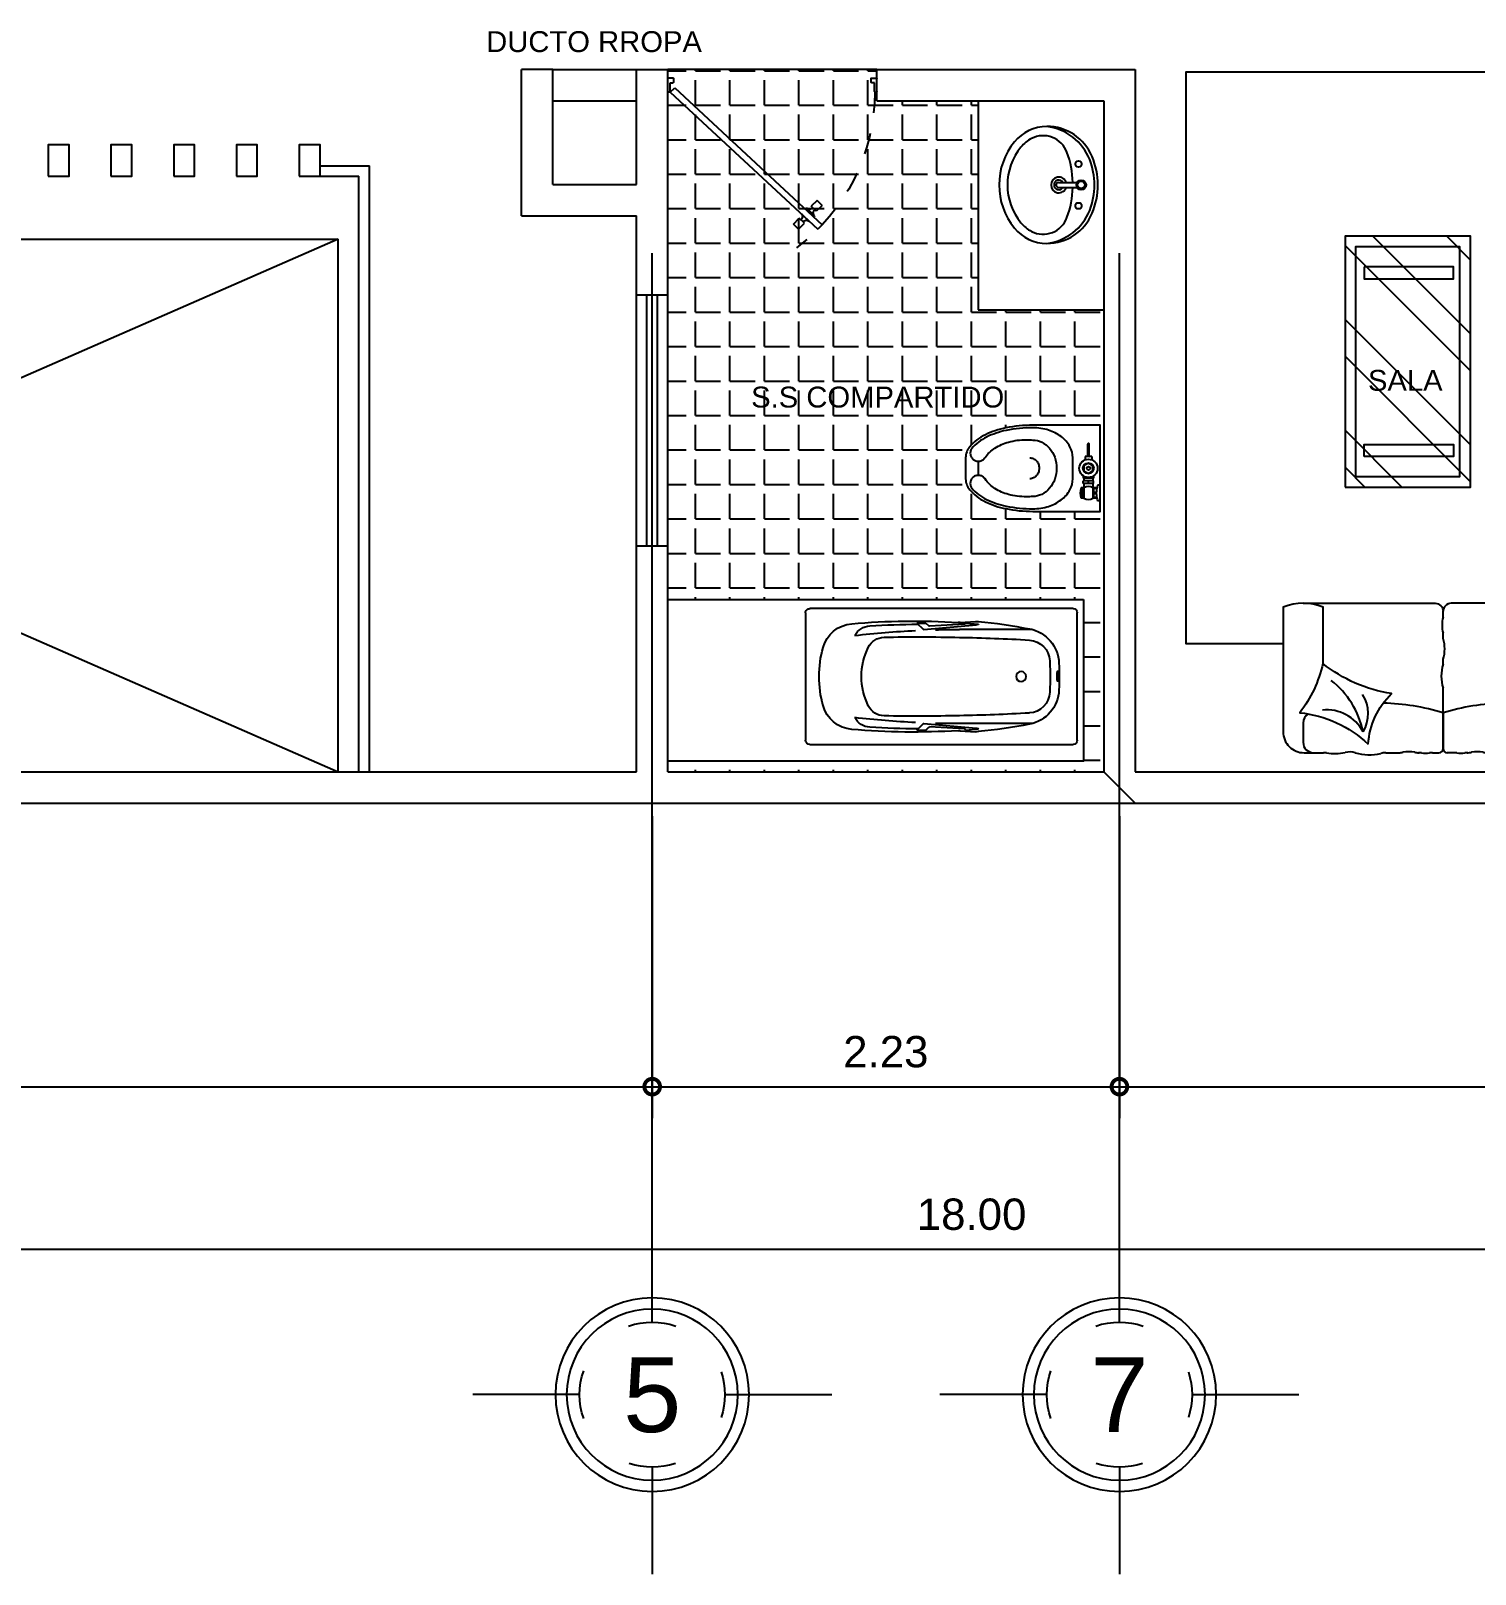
# Model space of a CAD drawing. Header units: inches. Extents: x -370 to 18, y -197 to 199.
# Drawn here: x -281.18 to -274.27, y 101.6 to 108.98 of the extents above; entities that cross this region are included whole.
import ezdxf
from ezdxf.enums import TextEntityAlignment as Align

# ---------------------------------------------------------------- set-up
doc = ezdxf.new("R2010")
doc.units = ezdxf.units.IN
doc.header["$MEASUREMENT"] = 0
doc.header["$PDMODE"] = 34
doc.header["$PDSIZE"] = 0.2
doc.linetypes.add('CENTER2', pattern=[28.575, 19.05, -3.175, 3.175, -3.175])
doc.linetypes.add('RAYITAS', pattern=[0.375, 0.25, -0.125])
for name, color, linetype in [('artefactos', 1, 'Continuous'), ('aux2', 194, 'Continuous'), ('MUEBLES', 7, 'Continuous')]:
    doc.layers.add(name, color=color, linetype=linetype)
doc.styles.get("Standard").update_dxf_attribs({"font": 'arial.ttf'})
doc.linetypes.add('ZIGZAG', pattern='A,0.0001,-0.2,[131,ltypeshp.shx,S=0.2,R=0,X=-0.2,Y=0],-0.4,[131,ltypeshp.shx,S=0.2,R=180,X=0.2,Y=0],-0.2', length=0.8001)
doc.dimstyles.new('E100', dxfattribs={"dimtxt": 0.15, "dimasz": 0.15, "dimexe": 0.15, "dimexo": 0.0625, "dimgap": 0.09, "dimtad": 1, "dimzin": 0, "dimdsep": 46, "dimtxsty": 'Standard', "dimblk": 'DOTSMALL', "dimcen": 0.09, "dimdle": 0.15, "dimclrd": 1, "dimclre": 1, "dimclrt": 2, "dimazin": 0, "dimtfac": 1, "dimtofl": 0, "dimtmove": 1, "dimatfit": 1, "dimldrblk": 'OPEN90', "dimfxl": 1, "dimtolj": 1, "dimtzin": 0, "dimarcsym": 0})

# ---------------------------------------------------------------- blocks, each defined once
blk = doc.blocks.new('BC-P3')
at = {"color": 1}
for p, q in [((-0.352, 0), (0.352, 0)), ((-0.375, -1.477), (-0.375, -0.023)), ((0.375, -0.023), (0.375, -1.477)), ((-0.26, -0.2499), (-0.26, -0.65)), ((0.26, -0.2499), (0.26, -0.65)), ((-0.2989, -0.646), (-0.3045, -0.5624)), ((-0.2953, -0.6154), (-0.2892, -0.5454)), ((-0.2892, -0.5454), (-0.2878, -0.546)), ((-0.2596, -0.8467), (-0.2848, -0.5585)), ((0.2596, -0.8467), (0.2848, -0.5585)), ((0.2892, -0.5454), (0.2878, -0.546)), ((0.2953, -0.6154), (0.2892, -0.5454)), ((0.2989, -0.646), (0.3045, -0.5624)), ((-0.2953, -0.6154), (-0.2899, -0.6208)), ((-0.2893, -0.622), (-0.2783, -0.8155)), ((0.2893, -0.622), (0.2783, -0.8155)), ((0.2953, -0.6154), (0.2899, -0.6208)), ((-0.2953, -0.8354), (-0.28, -0.8201)), ((-0.2953, -0.8854), (-0.2953, -0.8354)), ((-0.2953, -0.8854), (-0.2613, -0.8514)), ((0.2953, -0.8854), (0.2613, -0.8514)), ((0.2953, -0.8354), (0.28, -0.8201)), ((0.2953, -0.8854), (0.2953, -0.8354)), ((0.352, -1.5), (-0.352, -1.5))]:
    blk.add_line(p, q, dxfattribs=at)
blk.add_lwpolyline([(-0.0257, -0.1082, 0.338364), (-0.0251, -0.1089, 0.038384), (-0.0177, -0.1104, 0.0164), (-0.0096, -0.111, 0.011665), (0.0018, -0.1113, 0.011665), (0.0131, -0.111, 0.0164), (0.0212, -0.1104, 0.038384), (0.0287, -0.1089, 0.338364), (0.0293, -0.1082, 0.338364), (0.0287, -0.1074, 0.038384), (0.0212, -0.106, 0.0164), (0.0131, -0.1053, 0.011665), (0.0018, -0.1051, 0.011665), (-0.0096, -0.1053, 0.0164), (-0.0177, -0.106, 0.038384), (-0.0251, -0.1074, 0.338364)], format="xyb", close=True, dxfattribs=at)
blk.add_circle((0, -0.31), 0.0275, dxfattribs=at)
for centre, radius, start, end in [((-0.352, -0.023), 0.023, 90, 180), ((0.352, -0.023), 0.023, 0, 90), ((-0.0667, -0.3012), 0.2, 92.12388, 168.98385), ((-0.0815, -0.2718), 0.12, 92.55385, 176.46704), ((0, -2.1), 1.95, 90, 92.55385), ((0, -2.1), 2, 90, 92.12388), ((0, -2.1), 2, 87.87612, 90), ((0, -2.1), 1.95, 87.44615, 90), ((0.0667, -0.3012), 0.2, 11.01615, 87.87612), ((0.0815, -0.2718), 0.12, 3.53296, 87.44615), ((2.6769, -0.8354), 2.9952, 168.98385, 174.45872), ((7.9619, -0.7684), 8.1788, 176.46704, 179.17039), ((-7.9619, -0.7684), 8.1788, 0.82961, 3.53296), ((-2.6769, -0.8354), 2.9952, 5.54128, 11.01615), ((-0.2047, -0.5558), 0.1, 174.45872, 183.78321), ((-0.2885, -0.5478), 0.002, 12.28041, 69.25291), ((-0.3843, -0.5687), 0.1, 4.12515, 12.28041), ((0.3843, -0.5687), 0.1, 167.71959, 175.87485), ((0.2885, -0.5478), 0.002, 110.74709, 167.71959), ((0.2047, -0.5558), 0.1, 356.21679, 5.54128), ((3.6679, -0.9028), 3.9744, 176.4609, 184.94181), ((-0.3887, -0.6519), 0.09, 356.4609, 3.78321), ((-0.2913, -0.6222), 0.002, 5, 45.7989), ((4.7424, -0.6539), 5.0024, 179.95577, 181.46375), ((8.359, -0.8804), 8.5781, 178.46078, 181.23964), ((-8.359, -0.8804), 8.5781, 358.76036, 1.53922), ((-4.7424, -0.6539), 5.0024, 358.53625, 0.04423), ((0.2913, -0.6222), 0.002, 134.2011, 175), ((-3.6679, -0.9028), 3.9744, 355.05819, 3.5391), ((0.3887, -0.6519), 0.09, 176.21679, 183.5391), ((-0.2843, -0.8159), 0.006, 315, 3.25052), ((-0.2655, -0.8472), 0.006, 315, 5), ((0.2655, -0.8472), 0.006, 175, 225), ((0.2843, -0.8159), 0.006, 176.74948, 225), ((4.3506, -0.8512), 4.6397, 180.34512, 183.62539), ((4.7424, -0.6539), 5.0024, 182.73477, 186.58735), ((-4.7424, -0.6539), 5.0024, 353.41265, 357.26523), ((-4.3506, -0.8512), 4.6397, 356.37461, 359.65488), ((-0.1171, -1.0638), 0.1, 181.23964, 243.87909), ((0.1171, -1.0638), 0.1, 296.12091, 358.76036), ((-0.1799, -1.1395), 0.1, 182.91722, 241.94627), ((0, -0.825), 0.366, 243.87909, 270), ((0, -0.825), 0.366, 270, 296.12091), ((0.1799, -1.1395), 0.1, 298.05373, 357.08278), ((-0.1124, -1.2297), 0.18, 184.94181, 254.47903), ((0.1124, -1.2297), 0.18, 285.52097, 355.05819), ((0, -0.825), 0.6, 254.47903, 270), ((0, -0.825), 0.6, 270, 285.52097), ((-0.352, -1.477), 0.023, 180, 270), ((0.352, -1.477), 0.023, 270, 0)]:
    blk.add_arc(centre, radius, start, end, dxfattribs=at)
blk = doc.blocks.new('lo')
at = {"layer": 'artefactos', "color": 1, "linetype": 'Continuous'}
for p, q in [((0.0359, 0.0116), (0.1244, 0.0116)), ((0.0359, -0.0116), (0.1244, -0.0116))]:
    blk.add_line(p, q, dxfattribs=at)
at = {"layer": 'artefactos', "color": 1}
blk.add_lwpolyline([(-0.1752, -0.2061, 0.225897), (-0.02, -0.28, 0.302325), (0.1968, -0.1357, 0.099436), (0.224, 0, 0.099436), (0.1968, 0.1357, 0.302325), (-0.02, 0.28, 0.225897), (-0.1752, 0.2061, 0.172204), (-0.2484, 0, 0.172204)], format="xyb", close=True, dxfattribs=at)
blk.add_lwpolyline([(-0.1442, 0.1809, 0.172204), (-0.2084, 0, 0.172204), (-0.1442, -0.1809)], format="xyb", dxfattribs=at)
at = {"layer": 'artefactos', "color": 1, "linetype": 'Continuous'}
blk.add_circle((0.1445, 0), 0.0233, dxfattribs=at)
at = {"layer": 'artefactos', "color": 1}
for centre, radius, start, end in [((-0.0536, 0.0242), 0.258, 82.50469, 82.50469), ((-0.0536, -0.0243), 0.258, 277.49531, 277.49531), ((-0.02, 0.08), 0.16, 117.069, 140.91709), ((-0.0375, 0.1143), 0.1215, 20.35846, 117.06899), ((-0.3455, 0), 0.45, 1.48123, 20.35846), ((-0.3455, 0), 0.45, 339.64154, 358.51845), ((-0.02, -0.08), 0.16, 219.08291, 242.931), ((-0.0375, -0.1143), 0.1215, 242.93101, 339.64154)]:
    blk.add_arc(centre, radius, start, end, dxfattribs=at)
at = {"layer": 'artefactos', "color": 1, "linetype": 'Continuous'}
blk.add_arc((0.0359, 0), 0.0116, 90, 270, dxfattribs=at)
at = {"layer": 'aux2', "color": 1}
for centre, radius in [((0.1315, 0.1), 0.015), ((0.1445, 0), 0.0175), ((0.1315, -0.1), 0.015)]:
    blk.add_circle(centre, radius, dxfattribs=at)
for centre, radius, start, end in [((-0.0536, 0.0242), 0.258, 22.17926, 82.50469), ((-0.1275, 0), 0.3355, 0, 21.25325), ((0.0375, 0), 0.0375, 18.07084, 341.92501), ((0.0375, 0), 0.023, 30.38108, 329.61146), ((-0.1275, 0), 0.3355, 338.74675, 0), ((-0.0536, -0.0243), 0.258, 277.49531, 337.82074)]:
    blk.add_arc(centre, radius, start, end, dxfattribs=at)
blk = doc.blocks.new('videt')
at = {"layer": 'artefactos', "color": 1}
blk.add_line((0.0239, 0.2899), (-0.0436, 0.2899), dxfattribs=at)
for points in [[(0.1964, 0.0288, 0.049648), (0.1834, 0.1591, 0.06346), (0.1506, 0.2564, 0.103485), (0.0927, 0.3312, 0.178458), (0.0401, 0.3506), (-0.0599, 0.3506, 0.178458), (-0.1124, 0.3312, 0.103485), (-0.1703, 0.2564, 0.06346), (-0.2031, 0.1591, 0.049648), (-0.2161, 0.0288), (-0.2161, -0.2931), (0.1964, -0.2931)], [(-0.1043, 0.3217, 0.103485), (-0.1591, 0.2509, 0.06346), (-0.1909, 0.1566, 0.049648), (-0.2036, 0.0288, 0.075858), (-0.1922, -0.0463, 0.086069), (-0.1615, -0.106, 0.105985), (-0.1127, -0.1483, 0.126201), (-0.0599, -0.1618), (0.0401, -0.1618, 0.126201), (0.0929, -0.1483, 0.105985), (0.1418, -0.106, 0.086069), (0.1724, -0.0463, 0.075858), (0.1839, 0.0288, 0.049648), (0.1712, 0.1566, 0.06346), (0.1394, 0.2509, 0.103485), (0.0846, 0.3217, 0.097511), (0.0705, 0.3277, 0.09808), (0.0553, 0.3278, 0.098895), (0.0412, 0.322, 0.099479), (0.0304, 0.3114, 0.099479), (0.0246, 0.2974, 0.098895), (0.0247, 0.2822, 0.09808), (0.0305, 0.2682, 0.097511), (0.0414, 0.2574, -0.102445), (0.0867, 0.2111, -0.077884), (0.1156, 0.1456, -0.065096), (0.1267, 0.0607, -0.024284), (0.1251, 0.0288, -0.115331), (0.1153, -0.0135, -0.103946), (0.0856, -0.0512, -0.091071), (0.0428, -0.0754, -0.083675), (-0.0099, -0.0843, -0.083675), (-0.0626, -0.0754, -0.091071), (-0.1053, -0.0512, -0.103946), (-0.135, -0.0135, -0.115331), (-0.1449, 0.0288, -0.024284), (-0.1464, 0.0607, -0.065096), (-0.1353, 0.1456, -0.077884), (-0.1064, 0.2111, -0.102445), (-0.0611, 0.2574, 0.097511), (-0.0503, 0.2682, 0.09808), (-0.0444, 0.2822, 0.098895), (-0.0444, 0.2974, 0.099479), (-0.0502, 0.3114, 0.099479), (-0.0609, 0.322, 0.098895), (-0.075, 0.3278, 0.09808), (-0.0902, 0.3277, 0.097511)]]:
    blk.add_lwpolyline(points, format="xyb", close=True, dxfattribs=at)
blk.add_lwpolyline([(0.0401, 0.0429, -0.111064), (0.0364, 0.0264, -0.102841), (0.0255, 0.0119, -0.093011), (0.0096, 0.0026, -0.087082), (-0.0099, -0.0009, -0.087082), (-0.0293, 0.0026, -0.093011), (-0.0452, 0.0119, -0.102841), (-0.0562, 0.0264, -0.111064), (-0.0599, 0.0429, -0.111064)], format="xyb", dxfattribs=at)
at = {"layer": 'aux2', "color": 1}
for p, q in [((-0.1536, -0.2152), (-0.1536, -0.2027)), ((-0.0829, -0.2152), (-0.1536, -0.2152)), ((-0.1505, -0.2058), (-0.1505, -0.2012)), ((-0.1349, -0.209), (-0.1474, -0.209)), ((-0.1317, -0.2058), (-0.1317, -0.1966)), ((-0.1255, -0.2058), (-0.1255, -0.1966)), ((-0.1099, -0.209), (-0.1224, -0.209)), ((-0.1067, -0.2058), (-0.1067, -0.2012)), ((-0.1036, -0.2152), (-0.1036, -0.2027)), ((-0.0829, -0.2121), (-0.0704, -0.2121)), ((-0.0829, -0.2616), (-0.0829, -0.2121)), ((-0.0704, -0.2616), (-0.0704, -0.2121)), ((-0.0579, -0.2152), (-0.0704, -0.2152)), ((-0.0459, -0.2121), (-0.0579, -0.2121)), ((-0.0579, -0.2616), (-0.0579, -0.2121)), ((0.0465, -0.2215), (0.0311, -0.2215)), ((0.0465, -0.2523), (0.0465, -0.2215)), ((-0.1661, -0.2931), (-0.1661, -0.2806)), ((-0.1661, -0.2931), (-0.0911, -0.2931)), ((-0.0829, -0.2585), (-0.1536, -0.2585)), ((-0.1536, -0.2771), (-0.1536, -0.2585)), ((-0.1505, -0.2765), (-0.1505, -0.2648)), ((-0.1349, -0.2616), (-0.1474, -0.2616)), ((-0.1317, -0.2744), (-0.1317, -0.2648)), ((-0.1255, -0.2744), (-0.1255, -0.2648)), ((-0.1099, -0.2616), (-0.1224, -0.2616)), ((-0.1067, -0.2765), (-0.1067, -0.2648)), ((-0.1036, -0.2771), (-0.1036, -0.2585)), ((-0.0911, -0.2931), (-0.0911, -0.2806)), ((-0.0829, -0.2369), (-0.0704, -0.2369)), ((-0.0829, -0.2616), (-0.0704, -0.2616)), ((-0.0579, -0.2585), (-0.0704, -0.2585)), ((-0.0459, -0.2616), (-0.0579, -0.2616)), ((0.0465, -0.2523), (0.0311, -0.2523)), ((0.0496, -0.2337), (0.1058, -0.2337)), ((0.0496, -0.24), (0.1058, -0.24))]:
    blk.add_line(p, q, dxfattribs=at)
blk.add_lwpolyline([(-0.0349, -0.2369), (-0.0224, -0.2585), (0.0026, -0.2585), (0.0151, -0.2369), (0.0026, -0.2152), (-0.0224, -0.2152)], close=True, dxfattribs=at)
for centre, radius in [((-0.0099, -0.2369), 0.0437), ((-0.0099, -0.2355), 0.025), ((-0.0099, -0.2369), 0.025), ((-0.0099, -0.2369), 0.00855)]:
    blk.add_circle(centre, radius, dxfattribs=at)
for centre, radius, start, end in [((-0.1192, -0.2369), 0.0406, 147.79517, 212.20483), ((-0.1286, -0.2496), 0.0531, 61.92751, 118.07249), ((-0.1474, -0.2058), 0.00312, 180, 270), ((-0.1349, -0.2058), 0.00312, 270, 0), ((-0.1224, -0.2058), 0.00312, 180, 270), ((-0.1099, -0.2058), 0.00312, 270, 0), ((-0.138, -0.2369), 0.0406, 327.79577, 32.20423), ((-0.1286, -0.39), 0.1156, 71.07536, 108.92464), ((-0.1474, -0.2648), 0.00312, 90, 180), ((-0.1349, -0.2648), 0.00312, 0, 90), ((-0.1224, -0.2648), 0.00312, 90, 180), ((-0.1099, -0.2648), 0.00312, 0, 90), ((0.0496, -0.2306), 0.00312, 180, 270), ((0.0496, -0.2431), 0.00312, 90, 180), ((0.1058, -0.2369), 0.00312, 270, 90)]:
    blk.add_arc(centre, radius, start, end, dxfattribs=at)
blk = doc.blocks.new('sillon2_pl')
at = {"layer": 'artefactos', "color": 1}
for p, q in [((-1.3844, 0.6959), (-1.337, 0.6959)), ((-1.0394, 0.6959), (-0.9776, 0.6959)), ((-0.8802, 0.6959), (-0.8826, 0.6959)), ((-0.8158, 0.6959), (-0.785, 0.6959)), ((-0.765, 0.5046), (-0.765, 0.6759)), ((-0.765, 0.6759), (-0.765, 0.3872)), ((-0.765, 0.6759), (-0.765, 0.3872)), ((-0.7142, 0.6959), (-0.745, 0.6959)), ((-0.7142, 0.6959), (-0.745, 0.6959)), ((-0.6474, 0.6959), (-0.6498, 0.6959)), ((-0.6498, 0.6959), (-0.6474, 0.6959)), ((-0.4906, 0.6959), (-0.5524, 0.6959)), ((-0.4906, 0.6959), (-0.5524, 0.6959)), ((-0.1456, 0.6959), (-0.193, 0.6959)), ((-0.1456, 0.6959), (-0.193, 0.6959)), ((-1.4344, 0.5536), (-1.4344, 0.6459)), ((-1.4344, 0.5536), (-1.4344, 0.6459)), ((-0.0956, 0.5536), (-0.0956, 0.6459)), ((-0.765, 0.272), (-0.765, 0.2488)), ((-0.765, 0.272), (-0.765, 0.2488)), ((-0.765, 0.1495), (-0.765, 0.1239)), ((-0.765, 0.1495), (-0.765, 0.1239)), ((-0.765, 0.0476), (-0.765, 0.0191)), ((-0.765, 0.0476), (-0.765, 0.0191)), ((-1.4344, -0.0191), (-1.3388, -0.0191)), ((-0.0956, -0.0191), (-0.1913, -0.0191))]:
    blk.add_line(p, q, dxfattribs=at)
for points in [[(-1.3388, 0.2699), (-1.3388, 0, -0.2), (-1.53, 0), (-1.53, 0.5959, -0.414214), (-1.43, 0.6959), (-1.3844, 0.6959)], [(-0.1913, 0.2699), (-0.1913, 0, 0.2), (0, 0), (0, 0.5959, 0.414214), (-0.1, 0.6959), (-0.1456, 0.6959)], [(-1.3388, -0.0191), (-0.8032, -0.0191, 0.414214), (-0.765, 0.0191, 0.414214)], [(-0.1913, -0.0191), (-0.7268, -0.0191, -0.414214), (-0.765, 0.0191, -0.414214)]]:
    blk.add_lwpolyline(points, format="xyb", dxfattribs=at)
for points in [[(-1.1232, 0.6544, 0.188011), (-1.0112, 0.413, 0.130529), (-1.3404, 0.2685, 0.110936), (-1.4506, 0.5042, 0.162859)], [(-0.4068, 0.6544, -0.188011), (-0.5188, 0.413, -0.130529), (-0.1896, 0.2685, -0.110936), (-0.0794, 0.5042, -0.162859)]]:
    blk.add_lwpolyline(points, format="xyb", close=True, dxfattribs=at)
blk.add_lwpolyline([(-0.765, 0.5082), (-0.765, 0.3872)], dxfattribs=at)
blk.add_lwpolyline([(-0.765, 0.5082), (-0.765, 0.3872)], dxfattribs=at)
for centre, radius, start, end in [((-1.3844, 0.6459), 0.05, 90, 180), ((-1.337, 0.7959), 0.1, 270, 278.05582), ((-1.2858, 0.4346), 0.2649, 78.49498, 98.05582), ((-1.2131, 0.7921), 0.1, 258.49498, 286.18746), ((-1.1193, 0.469), 0.2365, 76.27426, 106.18746), ((-1.0394, 0.7959), 0.1, 256.27426, 270), ((-0.9776, 0.5959), 0.1, 78.15566, 90), ((-0.9289, 0.828), 0.1372, 258.15566, 281.84434), ((-0.8802, 0.5959), 0.1, 90, 101.84434), ((-0.8826, 0.7959), 0.1, 270, 278.30333), ((-0.8492, 0.567), 0.1313, 81.69667, 98.30333), ((-0.8158, 0.7959), 0.1, 261.69667, 270), ((-0.785, 0.6759), 0.02, 0, 90), ((-0.745, 0.6759), 0.02, 90, 180), ((-0.7142, 0.7959), 0.1, 270, 278.30333), ((-0.6808, 0.567), 0.1313, 81.69667, 98.30333), ((-0.6474, 0.7959), 0.1, 261.69667, 270), ((-0.6498, 0.5959), 0.1, 78.15566, 90), ((-0.6011, 0.828), 0.1372, 258.15566, 281.84434), ((-0.5524, 0.5959), 0.1, 90, 101.84434), ((-0.4906, 0.7959), 0.1, 270, 283.72574), ((-0.4107, 0.469), 0.2365, 73.81254, 103.72574), ((-0.3169, 0.7921), 0.1, 253.81254, 281.50502), ((-0.2442, 0.4346), 0.2649, 81.94418, 101.50502), ((-0.193, 0.7959), 0.1, 261.94418, 270), ((-0.1456, 0.6459), 0.05, 0, 90), ((-0.2389, 0.5085), 0.1677, 148.69151, 212.72432), ((0.0302, 0.6814), 0.4212, 191.75458, 231.93116), ((-0.2072, 0.6884), 0.198, 207.95491, 275.63863), ((-1.3844, 0.5536), 0.05, 180, 240.31701), ((-1.3353, 0.1693), 0.367, 44.93442, 83.65551), ((-0.1456, 0.5536), 0.05, 299.68299, 0), ((-1.1952, 0.1876), 0.2691, 63.57332, 122.72271), ((-1.08, 1.5495), 1.0913, 271.50253, 286.77711), ((-0.45, 1.5495), 1.0913, 253.22289, 268.49747), ((-1.1018, 0.2127), 0.2175, 83.0467, 149.66841), ((-0.9553, 0.3296), 0.1988, 343.16563, 16.83437), ((-0.6132, 0.1992), 0.1597, 161.89712, 198.10288), ((-0.903, 0.0858), 0.1431, 344.55144, 15.44856)]:
    blk.add_arc(centre, radius, start, end, dxfattribs=at)
blk = doc.blocks.new('*U41')
at = {"layer": 'artefactos', "color": 1}
for p, q in [((0.0113, 0.0338), (0.7171, 0.6895)), ((0.0325, 0.0125), (0.7383, 0.6683)), ((0.6248, 0.6892), (0.6007, 0.6651)), ((0.6007, 0.6651), (0.6287, 0.6371)), ((0.6248, 0.6892), (0.6528, 0.6612)), ((0.7383, 0.6683), (0.7171, 0.6895)), ((0.6528, 0.6612), (0.6287, 0.6371)), ((0.675, 0.6532), (0.6367, 0.6149)), ((0.6367, 0.6149), (0.6396, 0.6121)), ((0.6637, 0.588), (0.6608, 0.5908)), ((0.7019, 0.6262), (0.6637, 0.588)), ((0.675, 0.6532), (0.6778, 0.6503)), ((0.7099, 0.604), (0.6858, 0.5799)), ((0.7019, 0.6262), (0.699, 0.6291)), ((0.7379, 0.5761), (0.7099, 0.604)), ((0.7138, 0.552), (0.6858, 0.5799)), ((0.7379, 0.5761), (0.7138, 0.552)), ((0, 0.0308), (0, -0.0308)), ((0.0083, 0.0338), (0.003, 0.0338)), ((0.0113, 0.0338), (0.0325, 0.0125)), ((0.0113, 0.0308), (0.0113, -0.0112)), ((0.9887, 0.0308), (0.9887, -0.0112)), ((0.9917, 0.0338), (0.997, 0.0338)), ((1, 0.0308), (1, -0.0308)), ((0.0252, -0.0338), (0.003, -0.0338)), ((0.0113, -0.0112), (0.0252, -0.0112)), ((0.0282, -0.0142), (0.0282, -0.0308)), ((0.9718, -0.0142), (0.9718, -0.0308)), ((0.9887, -0.0112), (0.9748, -0.0112)), ((0.9748, -0.0338), (0.997, -0.0338))]:
    blk.add_line(p, q, dxfattribs=at)
at = {"layer": 'artefactos', "color": 1, "linetype": 'RAYITAS', "ltscale": 0.15}
blk.add_arc((0.0613, 0.0338), 0.9279, 0, 53.32906, dxfattribs=at)
at = {"layer": 'artefactos', "color": 1}
for centre, radius, start, end in [((0.6244, 0.6291), 0.0188, 310.96801, 53.15744), ((0.6608, 0.6655), 0.0188, 216.84256, 319.03199), ((0.6778, 0.5757), 0.0188, 36.84256, 139.03199), ((0.7142, 0.6121), 0.0188, 130.96801, 233.15744), ((0.003, 0.0308), 0.003, 90, 180), ((0.0083, 0.0308), 0.003, 0, 90), ((0.9917, 0.0308), 0.003, 90, 180), ((0.997, 0.0308), 0.003, 0, 90), ((0.003, -0.0308), 0.003, 180, 270), ((0.0252, -0.0142), 0.003, 0, 90), ((0.0252, -0.0308), 0.003, 270, 0), ((0.9748, -0.0142), 0.003, 90, 180), ((0.9748, -0.0308), 0.003, 180, 270), ((0.997, -0.0308), 0.003, 270, 0)]:
    blk.add_arc(centre, radius, start, end, dxfattribs=at)
blk = doc.blocks.new('EJE NORTE NUEVO')
at = {"color": 8}
for p, q in [((0, 3.2523), (0, 3.7639)), ((-0.3472, 2.9051), (-0.8588, 2.9051)), ((0.3472, 2.9051), (0.8588, 2.9051))]:
    blk.add_line(p, q, dxfattribs=at)
at = {"color": 2, "linetype": 'CENTER2'}
blk.add_line((0, 2.5579), (0, -2.5579), dxfattribs=at)
at = {"color": 8}
blk.add_circle((0, 2.9051), 0.4631, dxfattribs=at)
at = {"color": 4}
blk.add_circle((0, 2.9051), 0.4093, dxfattribs=at)
at = {"color": 8}
for start, end in [(71.41612, 108.58388), (160.69933, 199.27842), (341.76936, 18.25289), (251.05257, 288.94743)]:
    blk.add_arc((0, 2.9051), 0.3472, start, end, dxfattribs=at)
at = {"color": 4}
blk.add_attdef('A', text='', height=0.3581, dxfattribs=at).set_placement((0, 2.9051), align=Align.MIDDLE_CENTER)
blk = doc.blocks.new('_DotSmall')
at = {"color": 0, "linetype": 'ByBlock', "const_width": 0.5}
blk.add_lwpolyline([(-0.0625, 0, 1), (0.0625, 0, 1)], format="xyb", close=True, dxfattribs=at)
blk = doc.blocks.new('*D99')
at = {"color": 1, "lineweight": -2, "transparency": 16777216}
for p, q in [((-285.608, 105.2216), (-285.608, 103.7778)), ((-278.2108, 105.2216), (-278.2108, 103.7778)), ((-285.758, 103.9278), (-278.0608, 103.9278))]:
    blk.add_line(p, q, dxfattribs=at)
at = {"layer": 'DEFPOINTS', "color": 0, "transparency": 16777216}
for p in [(-285.608, 105.2841), (-278.2108, 105.2841), (-278.2108, 103.9278)]:
    blk.add_point(p, dxfattribs=at)
at = {"color": 1, "lineweight": -2, "transparency": 16777216, "xscale": 0.15, "yscale": 0.15, "zscale": 0.15, "rotation": 180}
blk.add_blockref('_DotSmall', (-285.608, 103.9278), dxfattribs=at)
at = {"color": 1, "lineweight": -2, "transparency": 16777216, "xscale": 0.15, "yscale": 0.15, "zscale": 0.15}
blk.add_blockref('_DotSmall', (-278.2108, 103.9278), dxfattribs=at)
at = {"color": 2, "transparency": 16777216, "insert": (-281.9094, 104.0943), "char_height": 0.15, "attachment_point": 5}
blk.add_mtext('\\A1;7.40', dxfattribs=at)
blk = doc.blocks.new('_Open90')
at = {"color": 0, "linetype": 'ByBlock', "lineweight": -2}
for p, q in [((-0.5, 0.5), (0, 0)), ((0, 0), (-1, 0)), ((0, 0), (-0.5, -0.5))]:
    blk.add_line(p, q, dxfattribs=at)
blk = doc.blocks.new('*D100')
at = {"color": 1, "lineweight": -2, "transparency": 16777216}
for p, q in [((-278.2108, 105.2216), (-278.2108, 103.7778)), ((-275.9758, 105.2216), (-275.9758, 103.7778)), ((-278.3608, 103.9278), (-275.8258, 103.9278))]:
    blk.add_line(p, q, dxfattribs=at)
at = {"layer": 'DEFPOINTS', "color": 0, "transparency": 16777216}
for p in [(-278.2108, 105.2841), (-275.9758, 105.2841), (-275.9758, 103.9278)]:
    blk.add_point(p, dxfattribs=at)
at = {"color": 1, "lineweight": -2, "transparency": 16777216, "xscale": 0.15, "yscale": 0.15, "zscale": 0.15, "rotation": 180}
blk.add_blockref('_DotSmall', (-278.2108, 103.9278), dxfattribs=at)
at = {"color": 1, "lineweight": -2, "transparency": 16777216, "xscale": 0.15, "yscale": 0.15, "zscale": 0.15}
blk.add_blockref('_DotSmall', (-275.9758, 103.9278), dxfattribs=at)
at = {"color": 2, "transparency": 16777216, "insert": (-277.0933, 104.0944), "char_height": 0.15, "attachment_point": 5}
blk.add_mtext('\\A1;2.23', dxfattribs=at)
blk = doc.blocks.new('*D101')
at = {"color": 1, "lineweight": -2, "transparency": 16777216}
for p, q in [((-267.683, 107.1716), (-267.683, 103.7778)), ((-275.9758, 105.2216), (-275.9758, 103.7778)), ((-276.1258, 103.9278), (-267.533, 103.9278))]:
    blk.add_line(p, q, dxfattribs=at)
at = {"layer": 'DEFPOINTS', "color": 0, "transparency": 16777216}
for p in [(-267.683, 107.2341), (-275.9758, 105.2841), (-267.683, 103.9278)]:
    blk.add_point(p, dxfattribs=at)
at = {"color": 1, "lineweight": -2, "transparency": 16777216, "xscale": 0.15, "yscale": 0.15, "zscale": 0.15, "rotation": 180}
blk.add_blockref('_DotSmall', (-275.9758, 103.9278), dxfattribs=at)
at = {"color": 1, "lineweight": -2, "transparency": 16777216, "xscale": 0.15, "yscale": 0.15, "zscale": 0.15}
blk.add_blockref('_DotSmall', (-267.683, 103.9278), dxfattribs=at)
at = {"color": 2, "transparency": 16777216, "insert": (-271.8294, 104.0943), "char_height": 0.15, "attachment_point": 5}
blk.add_mtext('\\A1;8.29', dxfattribs=at)
blk = doc.blocks.new('*D102')
at = {"color": 1, "lineweight": -2, "transparency": 16777216}
for p, q in [((-285.683, 105.2216), (-285.683, 102.9999)), ((-267.683, 105.2216), (-267.683, 102.9999)), ((-285.833, 103.1499), (-267.533, 103.1499))]:
    blk.add_line(p, q, dxfattribs=at)
at = {"layer": 'DEFPOINTS', "color": 0, "transparency": 16777216}
for p in [(-285.683, 105.2841), (-267.683, 105.2841), (-267.683, 103.1499)]:
    blk.add_point(p, dxfattribs=at)
at = {"color": 1, "lineweight": -2, "transparency": 16777216, "xscale": 0.15, "yscale": 0.15, "zscale": 0.15, "rotation": 180}
blk.add_blockref('_DotSmall', (-285.683, 103.1499), dxfattribs=at)
at = {"color": 1, "lineweight": -2, "transparency": 16777216, "xscale": 0.15, "yscale": 0.15, "zscale": 0.15}
blk.add_blockref('_DotSmall', (-267.683, 103.1499), dxfattribs=at)
at = {"color": 2, "transparency": 16777216, "insert": (-276.683, 103.3165), "char_height": 0.15, "attachment_point": 5}
blk.add_mtext('\\A1;18.00', dxfattribs=at)

msp = doc.modelspace()

# ---------------------------------------------------------------- hatches: boundary and pattern name
at = {"transparency": 33554610}
h = msp.add_hatch(dxfattribs=at)
h.set_pattern_fill('ANGLE', color=8, scale=0.6)
h.set_pattern_definition([(0, (17.18114, 94.43435), (0, 0.165), [0.12, -0.045]), (90, (17.18114, 94.43435), (-0.165, 1e-17), [0.12, -0.045])])
h.paths.add_polyline_path([(-276.0508, 107.64571), (-276.6508, 107.64571), (-276.6508, 108.64571), (-277.13577, 108.64571), (-277.13577, 108.79571), (-278.13577, 108.79571), (-278.13577, 107.71491), (-278.13577, 106.51491), (-278.13577, 106.25984), (-276.14776, 106.25984), (-276.14776, 105.4853), (-278.13577, 105.4853), (-278.13577, 105.43411), (-276.0508, 105.43411)])
h.paths.add_polyline_path([(-276.71151, 106.837), (-276.71151, 106.937, -0.1784579), (-276.69212, 106.98958, -0.103485), (-276.61723, 107.04748, -0.0634602), (-276.51998, 107.08027, -0.0496479), (-276.38963, 107.09325), (-276.06776, 107.09325), (-276.06776, 106.68075), (-276.38963, 106.68075, -0.0496479), (-276.51998, 106.69372, -0.0634602), (-276.61723, 106.72651, -0.103485), (-276.69212, 106.78442, -0.1784579)], flags=16)
h.paths.add_polyline_path([(-276.68854, 106.80665, -0.09808), (-276.68865, 106.82188, -0.0988952), (-276.68293, 106.83596, -0.0994794), (-276.67229, 106.8467, -0.0994794), (-276.65833, 106.85249, -0.0487645), (-276.65081, 106.85322), (-276.65081, 106.92077, -0.0487645), (-276.65833, 106.92151, -0.0994794), (-276.67229, 106.9273, -0.0994794), (-276.68293, 106.93803, -0.0988952), (-276.68865, 106.95212, -0.09808), (-276.68854, 106.96735, -0.0975112), (-276.68261, 106.98147, -0.103485), (-276.61177, 107.03624, -0.0634602), (-276.51751, 107.06802, -0.0496479), (-276.38963, 107.08075, -0.075858), (-276.31454, 107.06929, -0.0860692), (-276.25489, 107.03865, -0.1059854), (-276.21262, 106.98979, -0.126201), (-276.19907, 106.937), (-276.19907, 106.837, -0.126201), (-276.21262, 106.7842, -0.1059854), (-276.25489, 106.73535, -0.0860692), (-276.31454, 106.70471, -0.075858), (-276.38963, 106.69325, -0.0496479), (-276.51751, 106.70598, -0.0634602), (-276.61177, 106.73776, -0.103485), (-276.68261, 106.79253, -0.0975112)], flags=0)
h.paths.add_polyline_path([(-276.15816, 106.79325), (-276.14566, 106.79325), (-276.14566, 106.81396), (-276.14878, 106.81396), (-276.14878, 106.82646), (-276.14566, 106.83896), (-276.14878, 106.83896), (-276.14878, 106.85094, -0.2470461), (-276.16776, 106.887, -0.3123722), (-276.13941, 106.92795), (-276.13941, 106.94339), (-276.13026, 106.94339, 0.4142136), (-276.12713, 106.94651), (-276.12713, 107.00262, -1), (-276.12088, 107.00262), (-276.12088, 106.94651, 0.4142136), (-276.11776, 106.94339), (-276.10861, 106.94339), (-276.10861, 106.92795, -0.3123722), (-276.08026, 106.887, -0.2470461), (-276.09923, 106.85094), (-276.09923, 106.83896), (-276.10236, 106.83896), (-276.10236, 106.82646), (-276.09923, 106.82646), (-276.09923, 106.81396), (-276.10015, 106.79325), (-276.08377, 106.79325, -0.0280974), (-276.08026, 106.80575), (-276.06776, 106.80575), (-276.06776, 106.73075), (-276.08026, 106.73075, -0.0280974), (-276.08377, 106.74325), (-276.10236, 106.74325, -0.2886808), (-276.14566, 106.74325), (-276.15816, 106.74325, -0.25)], flags=0)
h.paths.add_polyline_path([(-276.15191, 106.74637), (-276.15503, 106.74637, 0.4142136), (-276.15191, 106.7495), (-276.15191, 106.76512), (-276.15503, 106.76512, -0.4142136), (-276.15191, 106.762)], flags=0)
h.paths.add_polyline_path([(-276.15503, 106.77137, 0.4142136), (-276.15191, 106.7745), (-276.15191, 106.79012), (-276.15503, 106.79012, -0.4142136), (-276.15191, 106.787), (-276.15191, 106.77137)], flags=0)
h.paths.add_polyline_path([(-276.09923, 106.79012), (-276.09611, 106.79012, 0.4142136), (-276.09923, 106.787), (-276.09923, 106.77137), (-276.09611, 106.77137, -0.4142136), (-276.09923, 106.7745)], flags=0)
h.paths.add_polyline_path([(-276.10236, 106.89685), (-276.10236, 106.87715, 0.1015726), (-276.10034, 106.887, 0.1015726)], flags=0)
h.paths.add_polyline_path([(-276.14901, 106.887, -1), (-276.09901, 106.887, -1)], flags=0)
h.paths.add_polyline_path([(-276.11546, 106.887, -1), (-276.13256, 106.887, -1)], flags=0)
h.paths.add_polyline_path([(-276.09923, 106.7495), (-276.09923, 106.76512), (-276.09611, 106.76512, 0.4142136), (-276.09923, 106.762), (-276.09923, 106.74637), (-276.09611, 106.74637, -0.4142136)], flags=0)
h.paths.add_polyline_path([(-277.76879, 107.12135), (-276.50795, 107.12135), (-276.50795, 107.32742), (-277.76879, 107.32742)], flags=24)
h = msp.add_hatch()
h.set_pattern_fill('ANSI32', color=8, angle=270)
h.set_pattern_definition([(315, (-301.708, 165.16954), (0.265165, 0.265165), []), (315, (-301.708, 164.99276), (0.265165, 0.265165), [])])
h.paths.add_polyline_path([(-274.89676, 106.79704), (-274.29676, 106.79704), (-274.29676, 107.99704), (-274.89676, 107.99704)])

# ---------------------------------------------------------------- linework, layer by layer
at = {"color": 4}
for p, q in [((-278.83577, 108.09571), (-278.83577, 108.79571)), ((-278.68577, 108.79571), (-278.83577, 108.79571)), ((-278.68577, 108.24571), (-278.68577, 108.79571)), ((-278.28577, 108.79571), (-278.13577, 108.79571)), ((-278.28577, 108.24571), (-278.28577, 108.79571)), ((-278.13577, 107.71491), (-278.13577, 108.79571)), ((-277.13577, 108.64571), (-277.13577, 108.79571)), ((-277.13577, 108.79571), (-275.9008, 108.79571)), ((-275.9008, 108.79571), (-275.9008, 105.43411)), ((-277.13577, 108.64571), (-276.0508, 108.64571)), ((-276.0508, 108.64571), (-276.0508, 105.43411)), ((-278.68577, 108.24571), (-278.28577, 108.24571)), ((-278.83577, 108.09571), (-278.28577, 108.09571)), ((-278.28577, 107.71491), (-278.28577, 108.09571)), ((-278.13577, 107.71491), (-278.28577, 107.71491)), ((-278.28577, 105.43411), (-278.28577, 106.51491)), ((-278.13577, 106.51491), (-278.28577, 106.51491)), ((-278.13577, 105.43411), (-278.13577, 106.51491)), ((-285.53296, 105.43411), (-278.28577, 105.43411)), ((-278.13577, 105.43411), (-276.0508, 105.43411)), ((-275.9008, 105.43411), (-270.48296, 105.43411)), ((-285.68296, 105.28411), (-266.68296, 105.28411))]:
    msp.add_line(p, q, dxfattribs=at)
at = {"color": 2}
for p, q in [((-278.68577, 108.79571), (-278.28577, 108.79571)), ((-278.68577, 108.64571), (-278.28577, 108.64571)), ((-276.6508, 108.64571), (-276.6508, 107.64571)), ((-279.79987, 108.33411), (-279.56339, 108.33411)), ((-279.79987, 108.28411), (-279.61339, 108.28411)), ((-279.61339, 105.43411), (-279.61339, 108.28411)), ((-279.56339, 105.43411), (-279.56339, 108.33411)), ((-278.23577, 106.51491), (-278.23577, 107.71491)), ((-278.18577, 106.51491), (-278.18577, 107.71491)), ((-276.6508, 107.64571), (-276.0508, 107.64571))]:
    msp.add_line(p, q, dxfattribs=at)
at = {"color": 1}
for p, q in [((-277.13577, 108.79571), (-278.13577, 108.79571)), ((-285.53296, 107.98411), (-279.71339, 107.98411)), ((-279.71339, 105.43411), (-279.71339, 107.98411)), ((-278.28577, 106.51491), (-278.28577, 107.71491)), ((-278.13577, 106.51491), (-278.13577, 107.71491))]:
    msp.add_line(p, q, dxfattribs=at)
at = {"color": 8}
for p, q in [((-279.71339, 107.98411), (-285.53296, 105.43411)), ((-285.53296, 107.98411), (-279.71339, 105.43411))]:
    msp.add_line(p, q, dxfattribs=at)
msp.add_line((-276.0508, 105.43411), (-275.9008, 105.28411))
at = {"color": 4}
for points in [[(-281.09987, 108.28411), (-280.99987, 108.28411), (-280.99987, 108.43411), (-281.09987, 108.43411)], [(-280.79987, 108.28411), (-280.69987, 108.28411), (-280.69987, 108.43411), (-280.79987, 108.43411)], [(-280.49987, 108.28411), (-280.39987, 108.28411), (-280.39987, 108.43411), (-280.49987, 108.43411)], [(-280.19987, 108.28411), (-280.09987, 108.28411), (-280.09987, 108.43411), (-280.19987, 108.43411)], [(-279.89987, 108.28411), (-279.79987, 108.28411), (-279.79987, 108.43411), (-279.89987, 108.43411)]]:
    msp.add_lwpolyline(points, close=True, dxfattribs=at)
at = {"color": 2}
msp.add_lwpolyline([(-276.14776, 106.25984), (-276.14776, 105.4853), (-278.13577, 105.4853), (-278.13577, 106.25984)], close=True, dxfattribs=at)
at = {"layer": 'MUEBLES', "color": 8, "linetype": 'ZIGZAG', "ltscale": 0.05}
msp.add_lwpolyline([(-275.19253, 106.04645), (-275.65711, 106.04645), (-275.65711, 108.78354), (-273.80032, 108.78354)], dxfattribs=at)
at = {"layer": 'MUEBLES', "color": 8}
msp.add_lwpolyline([(-274.89676, 106.79704), (-274.29676, 106.79704), (-274.29676, 107.99704), (-274.89676, 107.99704)], close=True, dxfattribs=at)
at = {"layer": 'MUEBLES', "color": 3}
msp.add_lwpolyline([(-274.84676, 106.84704), (-274.34676, 106.84704), (-274.34676, 107.94704), (-274.84676, 107.94704)], close=True, dxfattribs=at)
at = {"layer": 'MUEBLES', "color": 1}
for points in [[(-274.80441, 107.85148), (-274.80441, 107.79336), (-274.37705, 107.79336), (-274.37705, 107.85148)], [(-274.80441, 106.94261), (-274.80441, 107.00073), (-274.37705, 107.00073), (-274.37705, 106.94261)]]:
    msp.add_lwpolyline(points, close=True, dxfattribs=at)

# ---------------------------------------------------------------- block references
ref = msp.add_blockref('EJE NORTE NUEVO', (-278.21077, 105.35911), dxfattribs=dict(xscale=-1, rotation=180))
ref.add_attrib('A', '5', dxfattribs={"color": 4, "height": 0.35811}).set_placement((-278.21077, 102.45397), align=Align.MIDDLE_CENTER)
ref = msp.add_blockref('EJE NORTE NUEVO', (-275.9758, 105.35911), dxfattribs=dict(xscale=-1, rotation=180))
ref.add_attrib('A', '7', dxfattribs={"color": 4, "height": 0.35811}).set_placement((-275.9758, 102.45397), align=Align.MIDDLE_CENTER)
at = {"layer": 'artefactos', "xscale": -1, "rotation": 180}
msp.add_blockref('*U41', (-278.13577, 108.72071), dxfattribs=at)
at = {"layer": 'artefactos', "xscale": -0.8666666666666671, "yscale": 0.8666666666666671, "zscale": 0.8666666666666671, "rotation": 270}
msp.add_blockref('BC-P3', (-276.17743, 105.89037), dxfattribs=at)
at = {"layer": 'artefactos', "rotation": 180}
msp.add_blockref('sillon2_pl', (-275.19253, 106.22163), dxfattribs=at)
at = {"layer": 'MUEBLES'}
msp.add_blockref('lo', (-276.30312, 108.24284), dxfattribs=at)
at = {"layer": 'MUEBLES', "rotation": 89.99999999999997}
msp.add_blockref('videt', (-276.36088, 106.89686), dxfattribs=at)

# ---------------------------------------------------------------- texts
at = {"color": 2, "char_height": 0.1}
for s, insert, attachment_point in [('DUCTO RROPA', (-279.00509, 108.97863), 1), ('SALA ', (-274.78697, 107.25622), 7), ('S.S COMPARTIDO', (-277.73752, 107.27772), 1)]:
    msp.add_mtext(s, dxfattribs=dict(at, insert=insert, attachment_point=attachment_point))

# ---------------------------------------------------------------- dimensions: what is measured, and where the dimension line sits
for base, p1, p2, picture, middle in [((-267.68296, 103.92776), (-275.9758, 105.28411), (-267.68296, 107.23411), '*D101', (-271.82938, 104.09434)), ((-267.68296, 103.14989), (-285.68296, 105.28411), (-267.68296, 105.28411), '*D102', (-276.68296, 103.31648)), ((-278.21077, 103.92776), (-285.60796, 105.28411), (-278.21077, 105.28411), '*D99', (-281.90936, 104.09434)), ((-275.9758, 103.92776), (-278.21077, 105.28411), (-275.9758, 105.28411), '*D100', (-277.09328, 104.09439))]:
    dim = msp.add_linear_dim(base=base, p1=p1, p2=p2, dimstyle='E100')
    dim.commit()
    dim.dimension.update_dxf_attribs({"geometry": picture, "text_midpoint": middle})

doc.saveas('drawing.dxf')
